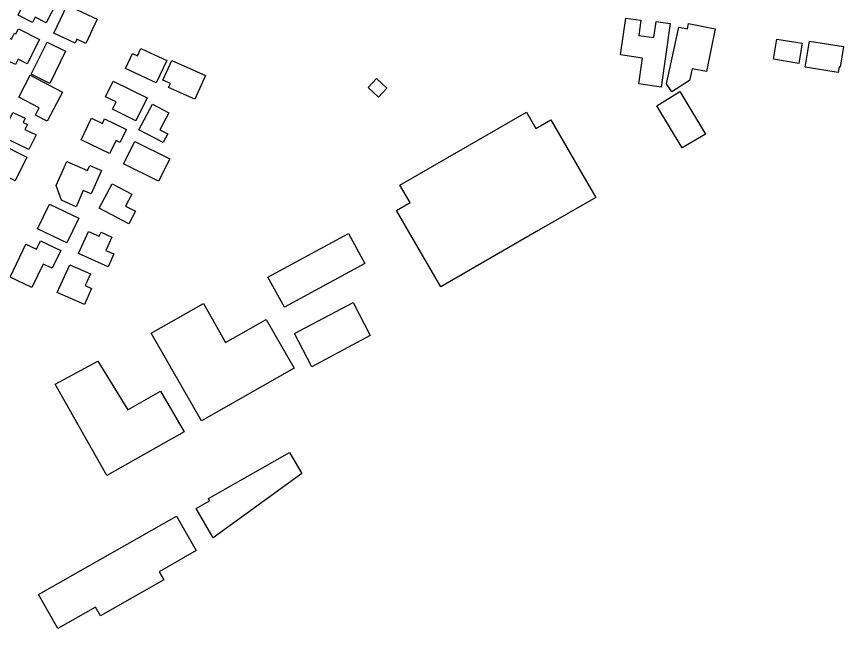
# Model space of a CAD drawing. Header units: metres. Extents: x -30816 to -28918, y -46789 to -43839.
# Drawn here: x -29513.2 to -29257.6, y -44923.5 to -44734.4 of the extents above; entities that cross this region are included whole.
import ezdxf

# ---------------------------------------------------------------- set-up
doc = ezdxf.new("R2010")
doc.units = ezdxf.units.M
doc.header["$MEASUREMENT"] = 0

msp = doc.modelspace()

# ---------------------------------------------------------------- linework, layer by layer
for points in [[(-29510.65, -44724.95), (-29500.76, -44730.01), (-29504.01, -44736.3), (-29507.42, -44734.56), (-29508.28, -44736.22), (-29512.72, -44733.95), (-29510.89, -44730.42), (-29512.93, -44729.38), (-29510.65, -44724.95)], [(-29497.57, -44730.89), (-29488.3, -44735.17), (-29491.8, -44742.68), (-29494.51, -44741.41), (-29495.06, -44742.59), (-29501.62, -44739.56), (-29497.57, -44730.89)], [(-29313.92, -44756.2), (-29320.85, -44755.22), (-29319.72, -44747.23), (-29326.45, -44746.28), (-29324.83, -44734.92), (-29320.21, -44735.56), (-29320.86, -44740.23), (-29316.17, -44740.89), (-29315.47, -44735.92), (-29311.14, -44736.54), (-29313.92, -44756.2)], [(-29304.38, -44750.52), (-29305.13, -44754.19), (-29310.63, -44757.68), (-29312.26, -44755.19), (-29308.43, -44737.67), (-29305.77, -44738.2), (-29305.43, -44736.55), (-29297.25, -44738.19), (-29299.93, -44751.41), (-29304.38, -44750.52)], [(-29512.6, -44738.23), (-29506.09, -44741.5), (-29509.91, -44749.03), (-29512.71, -44747.62), (-29513.55, -44749.27), (-29517.8, -44747.14), (-29516.83, -44745.22), (-29520.08, -44743.58), (-29518.12, -44739.72), (-29514.73, -44741.42), (-29513.76, -44739.53), (-29513.36, -44739.73), (-29512.6, -44738.23)], [(-29279.21, -44747.59), (-29278.18, -44741.36), (-29270.31, -44742.64), (-29271.34, -44748.87), (-29279.21, -44747.59)], [(-29268.08, -44741.96), (-29257.58, -44743.64), (-29258.61, -44750.03), (-29258.9, -44749.99), (-29259.18, -44751.7), (-29269.38, -44750.08), (-29268.08, -44741.96)], [(-29503.75, -44742.33), (-29498, -44745.13), (-29502.89, -44755.04), (-29508.64, -44752.24), (-29503.75, -44742.33)], [(-29466.75, -44748.01), (-29469.99, -44754.9), (-29479.49, -44750.47), (-29477.31, -44745.82), (-29475.76, -44746.55), (-29474.71, -44744.3), (-29466.75, -44748.01)], [(-29454.77, -44752.66), (-29458.07, -44759.98), (-29466.19, -44756.34), (-29465.61, -44755.06), (-29467.91, -44754.03), (-29465.18, -44748), (-29454.77, -44752.66)], [(-29508.94, -44752.56), (-29499, -44757.72), (-29503.72, -44766.7), (-29507.31, -44764.84), (-29506.17, -44762.65), (-29512.5, -44759.36), (-29508.94, -44752.56)], [(-29483.34, -44754.39), (-29472.83, -44759.52), (-29476.32, -44766.58), (-29483.52, -44763.06), (-29482.4, -44760.78), (-29485.7, -44759.17), (-29483.34, -44754.39)], [(-29398.7, -44756.54), (-29401.26, -44759.31), (-29404.5, -44756.33), (-29401.93, -44753.57), (-29398.7, -44756.54)], [(-29315.25, -44762.01), (-29308.14, -44757.56), (-29300.21, -44770.74), (-29307.43, -44774.94), (-29315.25, -44762.01)], [(-29471.18, -44761.49), (-29466.14, -44764.11), (-29468.91, -44769.4), (-29466.45, -44770.67), (-29467.83, -44773.31), (-29475.33, -44769.42), (-29471.18, -44761.49)], [(-29517.95, -44771.37), (-29514.37, -44764), (-29510.54, -44765.85), (-29511.13, -44767.09), (-29509.82, -44767.71), (-29510.58, -44769.28), (-29507.11, -44770.95), (-29509.34, -44775.51), (-29517.95, -44771.37)], [(-29381.99, -44817.87), (-29395.69, -44794.28), (-29391.54, -44791.9), (-29394.68, -44786.5), (-29355.53, -44763.97), (-29352.63, -44768.96), (-29348.04, -44766.32), (-29338.1, -44783.46), (-29334.11, -44790.3), (-29352.42, -44800.84), (-29381.99, -44817.87)], [(-29479.23, -44769.31), (-29481.2, -44773.3), (-29482.43, -44772.7), (-29484.42, -44776.76), (-29493.25, -44772.46), (-29489.97, -44765.79), (-29486.66, -44767.41), (-29485.97, -44766.03), (-29479.23, -44769.31)], [(-29518.81, -44773.46), (-29509.96, -44777.88), (-29513.64, -44785.17), (-29522.49, -44780.75), (-29518.81, -44773.46)], [(-29476.66, -44773.02), (-29465.84, -44778.36), (-29469.26, -44785.22), (-29480.08, -44779.88), (-29476.66, -44773.02)], [(-29486.94, -44781.95), (-29490.16, -44789.21), (-29492.54, -44788.16), (-29494.75, -44793.17), (-29499.28, -44791.18), (-29500.94, -44786.65), (-29497.63, -44779.17), (-29491.2, -44781.99), (-29490.49, -44780.39), (-29486.94, -44781.95)], [(-29487.62, -44793.59), (-29483.67, -44786.1), (-29477.51, -44789.33), (-29479.45, -44793), (-29476.43, -44794.58), (-29478.45, -44798.4), (-29487.62, -44793.59)], [(-29493.92, -44796.69), (-29497.59, -44804.32), (-29506.66, -44800.01), (-29503, -44792.37), (-29493.92, -44796.69)], [(-29494.02, -44807.65), (-29490.94, -44800.8), (-29487.62, -44802.29), (-29487.07, -44801.07), (-29483.75, -44802.56), (-29485.59, -44806.64), (-29483.09, -44807.77), (-29484.87, -44811.74), (-29494.02, -44807.65)], [(-29410.61, -44801.41), (-29405.51, -44810.71), (-29430.38, -44824.21), (-29435.48, -44814.91), (-29410.61, -44801.41)], [(-29515.19, -44814.93), (-29510.29, -44804.74), (-29507.01, -44806.31), (-29505.76, -44803.71), (-29499.52, -44806.7), (-29502.17, -44812.2), (-29504.96, -44810.87), (-29508.46, -44818.14), (-29515.19, -44814.93)], [(-29500.59, -44819.71), (-29496.73, -44811.07), (-29490.31, -44813.91), (-29491.94, -44817.55), (-29489.97, -44818.42), (-29492.2, -44823.42), (-29500.59, -44819.71)], [(-29471.55, -44832.22), (-29455.43, -44823.09), (-29448.54, -44835.12), (-29435.97, -44828), (-29427.35, -44843.09), (-29456.04, -44859.35), (-29471.55, -44832.22)], [(-29409.15, -44822.77), (-29403.89, -44832.94), (-29421.95, -44842.63), (-29427.24, -44832.33), (-29409.15, -44822.77)], [(-29485.24, -44876.21), (-29501.22, -44848), (-29488.01, -44840.85), (-29478.81, -44855.91), (-29468.64, -44850.12), (-29461.34, -44862.75), (-29485.24, -44876.21)], [(-29452.41, -44895.45), (-29457.62, -44886.43), (-29453.54, -44884.07), (-29453.88, -44883.35), (-29428.78, -44869.14), (-29425.01, -44875.63), (-29452.41, -44895.45)], [(-29506.4, -44913), (-29463.72, -44888.77), (-29457.61, -44899.42), (-29469.1, -44905.95), (-29467.66, -44908.48), (-29487.23, -44919.6), (-29488.79, -44916.88), (-29500.4, -44923.47), (-29506.4, -44913)]]:
    msp.add_lwpolyline(points)

doc.saveas('drawing.dxf')
